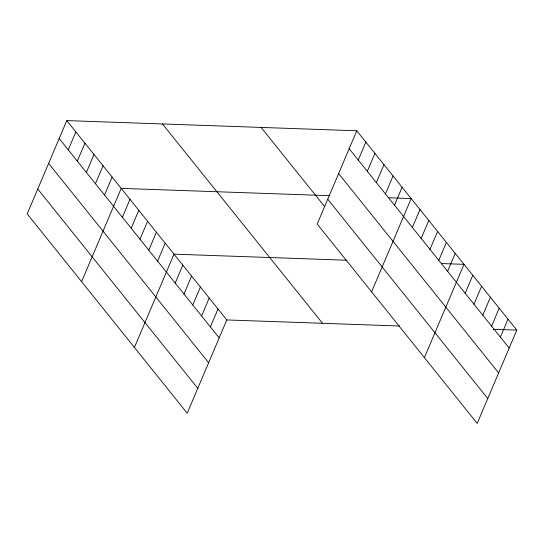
<?xml version="1.0" encoding="UTF-8"?>
<svg xmlns="http://www.w3.org/2000/svg" width="544" height="544" viewBox="0 0 544 544"><rect width="100%" height="100%" fill="white"/><g stroke="black" fill="none" stroke-linecap="round" stroke-linejoin="round"><path stroke-width="0.82" d="M66.796 120.598L27.2 213.88L187.211 413.216L226.807 319.94L66.796 120.598L356.789 130.784L516.8 330.12L477.204 423.402L317.193 224.06L356.789 130.784M68.245 149.838L75.861 131.9M77.316 161.133L84.932 143.194M86.38 172.428L93.996 154.489M95.452 183.722L103.061 165.784M104.516 195.017L112.132 177.079M81.607 281.656L121.196 188.374L329.766 195.697M122.386 217.28L129.996 199.342M131.186 228.242L138.802 210.304M139.985 239.204L147.601 221.265M148.784 250.172L156.4 232.234M157.59 261.134L165.199 243.195M134.409 347.439L174.005 254.157L346.936 260.229M175.188 283.064L182.804 265.125M183.988 294.025L191.604 276.087M192.787 304.987L200.403 287.048M201.593 315.955L209.202 298.017M210.392 326.917L218.008 308.978M358.244 160.018L365.854 142.079M367.309 171.312L374.925 153.374M376.373 182.607L383.989 164.669M385.444 193.902L393.06 175.964M394.509 205.197L402.125 187.258M371.6 291.836L411.189 198.56L388.525 197.764M412.379 227.46L419.995 209.522M421.178 238.422L428.794 220.483M429.978 249.39L437.594 231.445M438.784 260.352L446.393 242.413M447.583 271.313L455.199 253.375M424.402 357.619L463.998 264.336L441.334 263.541M465.181 293.243L472.797 275.305M473.98 304.205L481.596 286.266M482.786 315.166L490.396 297.228M491.586 326.135L499.202 308.196M500.385 337.096L508.001 319.158M226.807 319.94L399.738 326.012M493.292 329.297L516.8 330.12M349.173 148.723L509.184 348.058M338.62 173.584L498.63 372.926M327.746 199.199L487.757 398.534M261.093 127.418L324.292 206.162M162.493 123.957L322.504 323.299M59.18 138.536L219.191 337.878M48.627 163.404L208.638 362.739M37.754 189.02L197.764 388.355"/></g></svg>
